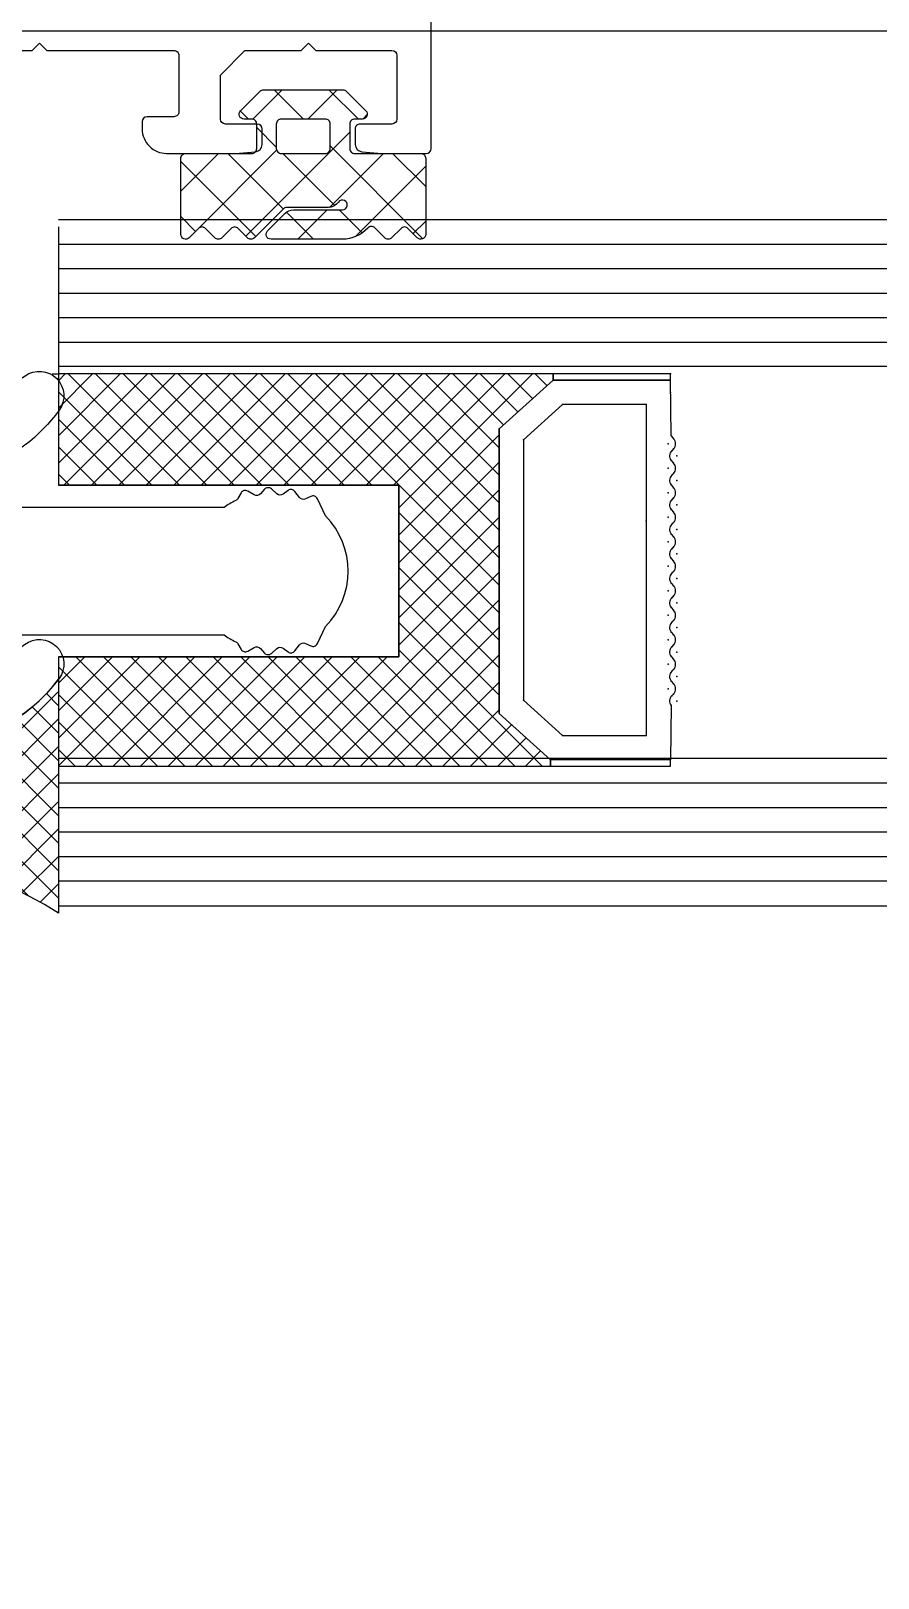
# Model space of a CAD drawing. Header units: inches. Extents: x 21 to 38546, y 13 to 15001.
# Drawn here: x 5680.19 to 5683.65, y 960.77 to 967.08 of the extents above; entities that cross this region are included whole.
import ezdxf

# ---------------------------------------------------------------- set-up
doc = ezdxf.new("R2010")
doc.units = ezdxf.units.IN
doc.header["$MEASUREMENT"] = 0
doc.set_wipeout_variables(frame=1)
for name, color, linetype, lineweight in [('Z_MİM_-KM-GLAZ', 8, 'Continuous', 25), ('Z_MİM_-KM-PAINT', 8, 'Continuous', 25), ('Z_MİM_-KM-PATTERN-00', 8, 'Continuous', 25), ('Z_MİM_-KM-STRS', 8, 'Continuous', 25), ('Z_MİM_78-köpük', 8, 'Continuous', 25), ('Z_MİM_Aksesuar', 8, 'Continuous', 25), ('Z_MİM_ALUMINIUM', 8, 'Continuous', 25), ('Z_MİM_fitiller_k', 8, 'Continuous', 25), ('Z_MİM_KOLON-0.KAT', 8, 'Continuous', 25), ('Z_MİM_MYM_CAM', 8, 'Continuous', 25), ('Z_MİM_TR', 8, 'Continuous', 25)]:
    doc.layers.add(name, color=color, linetype=linetype, lineweight=lineweight)
pattern_1 = [(315, (355.00484, -10.45002), (0.1122532, 0.1122532), []), (45, (355.00484, -10.45002), (-0.1122532, 0.1122532), [])]

# ---------------------------------------------------------------- blocks, each defined once
blk = doc.blocks.new('TRETUVAR')
at = {"layer": 'Z_MİM_-KM-PATTERN-00'}
h = blk.add_hatch(dxfattribs=at)
h.set_pattern_fill('AR-B816', color=256, scale=0.3, angle=90)
h.set_pattern_definition([(90, (21322.77, 490.03), (-60.96, 4e-15), []), (180, (21322.77, 490.03), (-60.96, -60.96), [60.96, -60.96])])
h.paths.add_polyline_path([(22632.7717, 2700.0323), (19252.7715, 2700.0323), (19252.7715, 2750.0322), (19097.7717, 2750.0323), (19097.7717, 2610.0323), (22542.7717, 2610.0323), (22542.7717, 2080.1297), (22697.7717, 2080.1297), (22697.7717, 1460.1297), (22542.7717, 1460.1297), (22542.7717, 980.0317), (21222.7713, 980.0317), (21222.7713, 590.0317), (20152.7722, 590.0317), (20152.7722, 980.0317), (19012.7715, 980.0317), (19012.7747, 1635.0312), (18722.7715, 1635.0312), (18722.7718, 2610.0323), (18807.7717, 2610.0323), (18807.7717, 2750.0323), (18632.7718, 2750.0323), (18632.7715, 1545.0312), (18922.7743, 1545.0312), (18922.7711, 890.0317), (19882.7722, 890.0317), (19882.7722, 665.0172), (20022.7506, 665.0334), (20022.7705, 490.0317), (21322.7713, 490.0317), (21322.7713, 890.0317), (22632.7717, 890.0317), (22632.7717, 1220.1297), (22797.7717, 1220.1297), (22797.7717, 2180.1297), (22632.7717, 2180.1297)])
h.paths.add_polyline_path([(19082.7717, 2750.0323), (18822.7717, 2750.0323), (18822.7717, 2610.0323), (19082.7717, 2610.0323)], flags=16)
blk = doc.blocks.new('*U219')
at = {"layer": 'Z_MİM_MYM_CAM'}
blk.add_line((211.169, 0), (-387.237, 0), dxfattribs=at)
for points in [[(211.169, 0), (-387.237, 0)], [(211.169, 0), (-387.237, 0)], [(-387.237, -1), (211.169, -1)], [(-387.237, -2), (211.169, -2)], [(-387.237, -3), (211.169, -3)], [(-387.237, -4), (211.169, -4)], [(-387.237, -5), (211.169, -5)], [(-387.237, -6), (211.169, -6)], [(-387.237, -22), (211.169, -22)], [(-387.237, -22), (211.169, -22)], [(211.169, -23), (-387.237, -23)], [(211.169, -24), (-387.237, -24)], [(211.169, -25), (-387.237, -25)], [(211.169, -26), (-387.237, -26)], [(211.169, -27), (-387.237, -27)], [(211.169, -28), (-387.237, -28)], [(211.169, -28), (-387.237, -28)]]:
    blk.add_lwpolyline(points, dxfattribs=at)
blk = doc.blocks.new('D09055')
at = {"layer": 'Z_MİM_78-köpük'}
blk.add_lwpolyline([(6, -9.143, -0.314914), (6.657, -8.204, 0.149332), (9.81, -5.822, 0.850698), (8.418, -4.422, -0.156616), (5.062, -5.5), (5.01, -5.5), (5.01, -5.509), (1.81, -5.509), (1.81, -1.168), (0.625, -0.219, 0.351086), (-0.625, -0.219), (-1.79, -1.152), (-1.79, -5.509), (-4.99, -5.509), (-5.062, -5.5, -0.156616), (-8.418, -4.422, 0.850698), (-9.81, -5.822, 0.149332), (-6.657, -8.204, -0.314914), (-6, -9.143), (-6, -15.073, -0.555494), (-7.442, -15.97, -0.047351), (-8.397, -15.381, 0.866334), (-9.803, -16.775, 0.237484), (-4.371, -19.509), (4.371, -19.509, 0.237484), (9.803, -16.775, 0.866334), (8.397, -15.381, -0.047351), (7.442, -15.97, -0.555494), (6, -15.073)], format="xyb", close=True, dxfattribs=at)
blk = doc.blocks.new('klips detay')
at = {"layer": 'Z_MİM_Aksesuar'}
h = blk.add_hatch(dxfattribs=at)
h.set_pattern_fill('ANSI37', color=256, scale=0.25, angle=-90, style=0)
h.set_pattern_definition([(315, (-4779.5639, 8940.09785), (0.56126601, 0.56126601), []), (45, (-4779.5639, 8940.09785), (-0.56126601, 0.56126601), [])])
h.paths.add_polyline_path([(0, -4.456), (0, 0), (-20.104, 0), (-20.104, -0.25), (-18, -2.145), (-18, -13.767), (-20.202, -15.75), (-20.202, -16), (0, -16), (0, -11.456), (-13.838, -11.456), (-13.9, -11.456), (-13.9, -4.456)])
blk.add_line((-25.002, -16), (-20.202, -16))
at = {"linetype": 'Continuous'}
for p in [(-20.587, -1.249), (-19, -2.692), (-19, -13.308), (-19, -13.308), (-18, -13.767), (-18, -13.767), (-25.002, -15.25), (-25.002, -15.25), (-25.002, -16), (-20.202, -16), (-20.202, -16)]:
    blk.add_point(p, dxfattribs=at)
at = {"layer": 'Z_MİM_Aksesuar'}
for p, q in [((-25.024, -2.469), (-25.001, -0.25)), ((-25.001, -0.25), (-20.104, -0.25)), ((-20.104, -0.25), (-18, -2.145)), ((-20.587, -1.249), (-24.013, -1.249)), ((-24.013, -14.751), (-24.013, -1.249)), ((-19, -2.692), (-20.587, -1.249)), ((-18, -2.145), (-18, -13.767)), ((-18, -13.767), (-18, -2.145)), ((-25.123, -2.939), (-25.048, -2.865)), ((-19, -13.308), (-19, -2.692)), ((-25.024, -3.469), (-25.128, -3.359)), ((-25.024, -4.469), (-25.128, -4.359)), ((-25.123, -3.939), (-25.048, -3.865)), ((-25.123, -4.939), (-25.048, -4.865)), ((-25.024, -5.469), (-25.128, -5.359)), ((-25.123, -5.939), (-25.048, -5.865)), ((-25.123, -5.939), (-25.048, -5.865)), ((-25.024, -6.469), (-25.128, -6.359)), ((-25.024, -6.469), (-25.128, -6.359)), ((-25.123, -6.939), (-25.048, -6.865)), ((-25.123, -6.939), (-25.048, -6.865)), ((-25.024, -7.469), (-25.128, -7.359)), ((-25.024, -7.469), (-25.128, -7.359)), ((-25.123, -7.939), (-25.048, -7.865)), ((-25.024, -8.469), (-25.128, -8.359)), ((-25.024, -9.469), (-25.128, -9.359)), ((-25.123, -8.939), (-25.048, -8.865)), ((-25.123, -9.939), (-25.048, -9.865)), ((-25.024, -10.469), (-25.128, -10.359)), ((-25.024, -11.469), (-25.128, -11.359)), ((-25.123, -10.939), (-25.048, -10.865)), ((-25.123, -11.939), (-25.048, -11.865)), ((-25.024, -12.469), (-25.128, -12.359)), ((-25.123, -12.939), (-25.048, -12.865)), ((-25.024, -13.469), (-25.128, -13.359)), ((-25.024, -13.469), (-25.002, -15.75)), ((-20.588, -14.751), (-19, -13.308)), ((-18, -13.767), (-20.202, -15.75)), ((-20.202, -15.75), (-18, -13.767)), ((-24.013, -14.751), (-20.588, -14.751)), ((-25.002, -15.75), (-20.202, -15.75))]:
    blk.add_line(p, q, dxfattribs=at)
for points in [[(0, -4.456), (0, 0), (-20.104, 0), (-20.104, -0.25), (-18, -2.145), (-18, -13.767), (-20.202, -15.75), (-20.202, -16), (0, -16), (0, -11.456), (-13.838, -11.456), (-13.9, -11.456), (-13.9, -4.456), (0, -4.456)], [(0, -4.456), (-13.9, -4.456), (-13.9, -11.456), (0, -11.456)]]:
    blk.add_lwpolyline(points, dxfattribs=at)
for centre, start, end in [((-25.261, -2.653), 314.96385, 37.83131), ((-24.911, -3.152), 134.96385, 223.53987), ((-25.261, -3.653), 314.96385, 37.83131), ((-24.911, -4.152), 134.96385, 223.53987), ((-24.911, -5.152), 134.96385, 223.53987), ((-25.261, -4.653), 314.96385, 37.83131), ((-25.261, -5.653), 314.96385, 37.83131), ((-25.261, -5.653), 314.96385, 37.83131), ((-24.911, -6.152), 134.96385, 223.53987), ((-24.911, -6.152), 134.96385, 223.53987), ((-24.911, -7.152), 134.96385, 223.53987), ((-24.911, -7.152), 134.96385, 223.53987), ((-25.261, -6.653), 314.96385, 37.83131), ((-25.261, -6.653), 314.96385, 37.83131), ((-25.261, -7.653), 314.96385, 37.83131), ((-24.911, -8.152), 134.96385, 223.53987), ((-25.261, -8.653), 314.96385, 37.83131), ((-24.911, -9.152), 134.96385, 223.53987), ((-25.261, -9.653), 314.96385, 37.83131), ((-24.911, -10.152), 134.96385, 223.53987), ((-25.261, -10.653), 314.96385, 37.83131), ((-24.911, -11.152), 134.96385, 223.53987), ((-24.911, -12.152), 134.96385, 223.53987), ((-25.261, -11.653), 314.96385, 37.83131), ((-25.261, -12.653), 314.96385, 37.83131), ((-24.911, -13.152), 134.96385, 223.53987)]:
    blk.add_arc(centre, 0.3, start, end, dxfattribs=at)
for p in [(-24.013, -1.249), (-25.024, -2.469), (-25.024, -2.469), (-25.261, -2.653), (-25.261, -2.653), (-25.123, -2.939), (-25.123, -2.939), (-25.048, -2.865), (-25.048, -2.865), (-24.911, -3.152), (-24.911, -3.152), (-25.261, -3.653), (-25.261, -3.653), (-25.128, -3.359), (-25.128, -3.359), (-25.024, -3.469), (-25.024, -3.469), (-25.128, -4.359), (-25.128, -4.359), (-25.123, -3.939), (-25.123, -3.939), (-25.048, -3.865), (-25.048, -3.865), (-24.911, -4.152), (-24.911, -4.152), (-25.261, -4.653), (-25.261, -4.653), (-25.123, -4.939), (-25.123, -4.939), (-25.048, -4.865), (-25.048, -4.865), (-25.024, -4.469), (-25.024, -4.469), (-25.261, -5.653), (-25.261, -5.653), (-25.261, -5.653), (-25.261, -5.653), (-25.261, -5.653), (-25.261, -5.653), (-25.261, -5.653), (-25.128, -5.359), (-25.128, -5.359), (-25.024, -5.469), (-25.024, -5.469), (-25.024, -5.469), (-24.911, -5.152), (-24.911, -5.152), (-24.911, -5.152), (-24.911, -5.152), (-25.123, -5.939), (-25.123, -5.939), (-25.123, -5.939), (-25.048, -5.865), (-25.048, -5.865), (-25.048, -5.865), (-24.911, -6.152), (-24.911, -6.152), (-24.911, -6.152), (-24.911, -6.152), (-24.911, -6.152), (-24.911, -6.152), (-24.911, -6.152), (-25.261, -6.653), (-25.261, -6.653), (-25.261, -6.653), (-25.261, -6.653), (-25.261, -6.653), (-25.261, -6.653), (-25.261, -6.653), (-25.128, -6.359), (-25.128, -6.359), (-25.128, -6.359), (-25.123, -6.939), (-25.123, -6.939), (-25.123, -6.939), (-25.048, -6.865), (-25.048, -6.865), (-25.048, -6.865), (-25.024, -6.469), (-25.024, -6.469), (-25.024, -6.469), (-25.128, -7.359), (-25.128, -7.359), (-25.128, -7.359), (-25.024, -7.469), (-25.024, -7.469), (-25.024, -7.469), (-24.911, -7.152), (-24.911, -7.152), (-24.911, -7.152), (-24.911, -7.152), (-24.911, -7.152), (-24.911, -7.152), (-24.911, -7.152), (-25.261, -7.653), (-25.261, -7.653), (-25.261, -7.653), (-25.261, -7.653), (-25.123, -7.939), (-25.123, -7.939), (-25.048, -7.865), (-25.048, -7.865), (-24.911, -8.152), (-24.911, -8.152), (-24.911, -8.152), (-24.911, -8.152), (-25.261, -8.653), (-25.261, -8.653), (-25.261, -8.653), (-25.261, -8.653), (-25.128, -8.359), (-25.128, -8.359), (-25.024, -8.469), (-25.024, -8.469), (-25.128, -9.359), (-25.128, -9.359), (-25.123, -8.939), (-25.123, -8.939), (-25.048, -8.865), (-25.048, -8.865), (-25.024, -9.469), (-25.024, -9.469), (-24.911, -9.152), (-24.911, -9.152), (-24.911, -9.152), (-24.911, -9.152), (-25.261, -9.653), (-25.261, -9.653), (-25.123, -9.939), (-25.123, -9.939), (-25.048, -9.865), (-25.048, -9.865), (-24.013, -10), (-25.261, -10.653), (-25.261, -10.653), (-25.261, -10.653), (-25.261, -10.653), (-25.128, -10.359), (-25.128, -10.359), (-25.024, -10.469), (-25.024, -10.469), (-24.911, -10.152), (-24.911, -10.152), (-24.911, -10.152), (-24.911, -10.152), (-25.128, -11.359), (-25.128, -11.359), (-25.123, -10.939), (-25.123, -10.939), (-25.048, -10.865), (-25.048, -10.865), (-24.911, -11.152), (-24.911, -11.152), (-24.911, -11.152), (-24.911, -11.152), (-24.911, -11.152), (-24.911, -11.152), (-24.911, -11.152), (-24.911, -11.152), (-25.261, -11.653), (-25.261, -11.653), (-25.261, -11.653), (-25.261, -11.653), (-25.123, -11.939), (-25.123, -11.939), (-25.048, -11.865), (-25.048, -11.865), (-25.024, -11.469), (-25.024, -11.469), (-25.128, -12.359), (-25.128, -12.359), (-25.024, -12.469), (-25.024, -12.469), (-24.911, -12.152), (-24.911, -12.152), (-24.911, -12.152), (-24.911, -12.152), (-24.911, -12.152), (-24.911, -12.152), (-24.911, -12.152), (-24.911, -12.152), (-25.261, -12.653), (-25.261, -12.653), (-25.261, -12.653), (-25.261, -12.653), (-25.123, -12.939), (-25.123, -12.939), (-25.048, -12.865), (-25.048, -12.865), (-24.911, -13.152), (-24.911, -13.152), (-24.911, -13.152), (-24.911, -13.152), (-24.013, -14.751), (-20.588, -14.751)]:
    blk.add_point(p, dxfattribs=at)
at = {"layer": 'Z_MİM_ALUMINIUM'}
for p, q in [((-20.104, 0), (-25.001, 0)), ((-25.001, 0), (-25.001, -0.25)), ((-20.104, -0.25), (-20.104, 0)), ((-25.001, -0.25), (-20.104, -0.25)), ((-20.202, -15.75), (-25.002, -15.75)), ((-25.002, -15.75), (-25.002, -16)), ((-20.202, -16), (-20.202, -15.75))]:
    blk.add_line(p, q, dxfattribs=at)
blk = doc.blocks.new('-KM-AL1 150_900')
blk.add_wipeout([(151.4879, -34.02), (151.7258, -15.4799), (149.45, -15.45), (149.45, 7.15), (9.45, 7.15), (9.45, -15.45), (7.3978, -15.45), (7.5673, -34.0611)])
at = {"layer": 'Z_MİM_Aksesuar', "linetype": 'ByBlock'}
h = blk.add_hatch(dxfattribs=at)
h.set_pattern_fill('ANSI37', color=256, scale=0.025, angle=-90, style=0)
h.set_pattern_definition([(315, (-67312.76876, 148902.79655), (0.056126600757, 0.056126600757), []), (45, (-67312.76876, 148902.79655), (-0.056126600757, 0.056126600757), [])])
edge = h.paths.add_edge_path()
edge.add_line((81.0118, -34.05), (81.0118, -33.45))
edge.add_line((81.0118, -33.45), (81.0118, -33.0333))
edge.add_arc((81.1118, -33.0334), 0.1, 179.97594, 216.56261)
edge.add_arc((81.5747, -32.6901), 0.6763, 216.56261, 270)
edge.add_line((81.5747, -33.3664), (82.449, -33.3664))
edge.add_arc((82.449, -32.6901), 0.6763, 270, 323.1086)
edge.add_line((82.9898, -33.0961), (82.9898, -33.45))
edge.add_line((82.9898, -33.45), (82.9898, -34.05))
edge.add_arc((82.0008, -35.6314), 1.8652, 57.97883, 122.02117)
at = {"layer": 'Z_MİM_fitiller_k'}
h = blk.add_hatch(dxfattribs=at)
h.set_pattern_fill('ANSI37', color=256, scale=0.05, angle=-90)
h.set_pattern_definition(pattern_1)
edge = h.paths.add_edge_path()
edge.add_line((83.4898, -31.28), (83.4898, -30.97))
edge.add_arc((83.5098, -30.97), 0.02, 90, 180, ccw=False)
edge.add_line((83.5098, -30.95), (83.7798, -30.95))
edge.add_arc((83.7798, -30.93), 0.02, 270, 360)
edge.add_line((83.7998, -30.93), (83.7998, -30.83))
edge.add_arc((83.7798, -30.83), 0.02, 360, 450)
edge.add_line((83.7798, -30.81), (83.7481, -30.81))
edge.add_arc((83.7481, -30.79), 0.02, 135, 270, ccw=False)
edge.add_line((83.734, -30.7759), (83.814, -30.6959))
edge.add_arc((83.8281, -30.71), 0.02, 90, 135, ccw=False)
edge.add_line((83.8281, -30.69), (84.1515, -30.69))
edge.add_arc((84.1515, -30.71), 0.02, 45, 90, ccw=False)
edge.add_line((84.1657, -30.6959), (84.2457, -30.7759))
edge.add_arc((84.2315, -30.79), 0.02, -90, 45, ccw=False)
edge.add_line((84.2315, -30.81), (84.1998, -30.81))
edge.add_arc((84.1998, -30.83), 0.02, 90, 180)
edge.add_line((84.1798, -30.83), (84.1798, -30.93))
edge.add_arc((84.1998, -30.93), 0.02, 180, 270)
edge.add_line((84.1998, -30.95), (84.4698, -30.95))
edge.add_arc((84.4698, -30.97), 0.02, 0, 90, ccw=False)
edge.add_line((84.4898, -30.97), (84.4898, -31.28))
edge.add_arc((84.4698, -31.28), 0.02, -135, 0, ccw=False)
edge.add_line((84.4557, -31.2942), (84.4174, -31.2559))
edge.add_arc((84.4032, -31.27), 0.02, 45, 135)
edge.add_line((84.3891, -31.2559), (84.3508, -31.2942))
edge.add_arc((84.3367, -31.28), 0.02, 225, 315, ccw=False)
edge.add_line((84.3225, -31.2942), (84.2821, -31.2537))
edge.add_arc((84.268, -31.2679), 0.02, 45, 137.60758)
edge.add_arc((84.1498, -31.16), 0.14, 270, 317.60758, ccw=False)
edge.add_line((84.1498, -31.3), (83.8581, -31.3))
edge.add_arc((83.8581, -31.28), 0.02, 135, 270, ccw=False)
edge.add_line((83.844, -31.2659), (83.9152, -31.1947))
edge.add_arc((83.9505, -31.23), 0.05, 90, 135, ccw=False)
edge.add_line((83.9505, -31.18), (84.1498, -31.18))
edge.add_arc((84.1498, -31.16), 0.02, 270, 505.1501)
edge.add_arc((84.0924, -31.12), 0.05, 270, 325.1501, ccw=False)
edge.add_line((84.0924, -31.17), (83.9227, -31.17))
edge.add_arc((83.9227, -31.19), 0.02, 90, 135)
edge.add_line((83.9085, -31.1759), (83.7902, -31.2942))
edge.add_arc((83.7761, -31.28), 0.02, 225, 315, ccw=False)
edge.add_line((83.762, -31.2942), (83.7237, -31.2559))
edge.add_arc((83.7095, -31.27), 0.02, 45, 135)
edge.add_line((83.6954, -31.2559), (83.6571, -31.2942))
edge.add_arc((83.643, -31.28), 0.02, 225, 315, ccw=False)
edge.add_line((83.6288, -31.2942), (83.5905, -31.2559))
edge.add_arc((83.5764, -31.27), 0.02, 45, 135)
edge.add_line((83.5622, -31.2559), (83.524, -31.2942))
edge.add_arc((83.5098, -31.28), 0.02, 180, 315, ccw=False)
edge = h.paths.add_edge_path(flags=16)
edge.add_line((84.0998, -30.93), (84.0998, -30.83))
edge.add_arc((84.0798, -30.83), 0.02, 360, 450)
edge.add_line((84.0798, -30.81), (83.8998, -30.81))
edge.add_arc((83.8998, -30.83), 0.02, 90, 180)
edge.add_line((83.8798, -30.83), (83.8798, -30.93))
edge.add_arc((83.8998, -30.93), 0.02, 180, 270)
edge.add_line((83.8998, -30.95), (84.0798, -30.95))
edge.add_arc((84.0798, -30.93), 0.02, 270, 360)
h = blk.add_hatch(dxfattribs=at)
h.set_pattern_fill('ANSI37', color=256, scale=0.05, angle=-90)
h.set_pattern_definition(pattern_1)
edge = h.paths.add_edge_path()
edge.add_line((83.4898, -31.28), (83.4898, -30.97))
edge.add_arc((83.5098, -30.97), 0.02, 90, 180, ccw=False)
edge.add_line((83.5098, -30.95), (83.7798, -30.95))
edge.add_arc((83.7798, -30.93), 0.02, 270, 360)
edge.add_line((83.7998, -30.93), (83.7998, -30.83))
edge.add_arc((83.7798, -30.83), 0.02, 360, 450)
edge.add_line((83.7798, -30.81), (83.7481, -30.81))
edge.add_arc((83.7481, -30.79), 0.02, 135, 270, ccw=False)
edge.add_line((83.734, -30.7759), (83.814, -30.6959))
edge.add_arc((83.8281, -30.71), 0.02, 90, 135, ccw=False)
edge.add_line((83.8281, -30.69), (84.1515, -30.69))
edge.add_arc((84.1515, -30.71), 0.02, 45, 90, ccw=False)
edge.add_line((84.1657, -30.6959), (84.2457, -30.7759))
edge.add_arc((84.2315, -30.79), 0.02, -90, 45, ccw=False)
edge.add_line((84.2315, -30.81), (84.1998, -30.81))
edge.add_arc((84.1998, -30.83), 0.02, 90, 180)
edge.add_line((84.1798, -30.83), (84.1798, -30.93))
edge.add_arc((84.1998, -30.93), 0.02, 180, 270)
edge.add_line((84.1998, -30.95), (84.4698, -30.95))
edge.add_arc((84.4698, -30.97), 0.02, 0, 90, ccw=False)
edge.add_line((84.4898, -30.97), (84.4898, -31.28))
edge.add_arc((84.4698, -31.28), 0.02, -135, 0, ccw=False)
edge.add_line((84.4557, -31.2942), (84.4174, -31.2559))
edge.add_arc((84.4032, -31.27), 0.02, 45, 135)
edge.add_line((84.3891, -31.2559), (84.3508, -31.2942))
edge.add_arc((84.3367, -31.28), 0.02, 225, 315, ccw=False)
edge.add_line((84.3225, -31.2942), (84.2821, -31.2537))
edge.add_arc((84.268, -31.2679), 0.02, 45, 137.60758)
edge.add_arc((84.1498, -31.16), 0.14, 270, 317.60758, ccw=False)
edge.add_line((84.1498, -31.3), (83.8581, -31.3))
edge.add_arc((83.8581, -31.28), 0.02, 135, 270, ccw=False)
edge.add_line((83.844, -31.2659), (83.9152, -31.1947))
edge.add_arc((83.9505, -31.23), 0.05, 90, 135, ccw=False)
edge.add_line((83.9505, -31.18), (84.1498, -31.18))
edge.add_arc((84.1498, -31.16), 0.02, 270, 505.1501)
edge.add_arc((84.0924, -31.12), 0.05, 270, 325.1501, ccw=False)
edge.add_line((84.0924, -31.17), (83.9227, -31.17))
edge.add_arc((83.9227, -31.19), 0.02, 90, 135)
edge.add_line((83.9085, -31.1759), (83.7902, -31.2942))
edge.add_arc((83.7761, -31.28), 0.02, 225, 315, ccw=False)
edge.add_line((83.762, -31.2942), (83.7237, -31.2559))
edge.add_arc((83.7095, -31.27), 0.02, 45, 135)
edge.add_line((83.6954, -31.2559), (83.6571, -31.2942))
edge.add_arc((83.643, -31.28), 0.02, 225, 315, ccw=False)
edge.add_line((83.6288, -31.2942), (83.5905, -31.2559))
edge.add_arc((83.5764, -31.27), 0.02, 45, 135)
edge.add_line((83.5622, -31.2559), (83.524, -31.2942))
edge.add_arc((83.5098, -31.28), 0.02, 180, 315, ccw=False)
edge = h.paths.add_edge_path(flags=16)
edge.add_line((84.0998, -30.93), (84.0998, -30.83))
edge.add_arc((84.0798, -30.83), 0.02, 360, 450)
edge.add_line((84.0798, -30.81), (83.8998, -30.81))
edge.add_arc((83.8998, -30.83), 0.02, 90, 180)
edge.add_line((83.8798, -30.83), (83.8798, -30.93))
edge.add_arc((83.8998, -30.93), 0.02, 180, 270)
edge.add_line((83.8998, -30.95), (84.0798, -30.95))
edge.add_arc((84.0798, -30.93), 0.02, 270, 360)
at = {"elevation": 0.0016}
blk.add_lwpolyline([(82.0198, -32.9148), (83.6666, -32.9148, 0.04303), (83.7138, -32.9429, -0.150328), (83.7225, -32.9509), (83.7358, -32.974, 0.414214), (83.7631, -32.9813), (83.7895, -32.9661, -0.355756), (83.8145, -32.9701), (83.8312, -32.9889, 0.414214), (83.8594, -32.9905), (83.8822, -32.9702, -0.355756), (83.9074, -32.9691), (83.9276, -32.9841, 0.414214), (83.9556, -32.98), (83.9738, -32.9556, -0.355756), (83.9983, -32.9494), (84.021, -32.96, 0.414214), (84.0476, -32.9503), (84.0803, -32.8801, 0.411835), (84.0803, -32.4294), (84.0476, -32.3592, 0.414214), (84.021, -32.3495), (83.9983, -32.3602, -0.355756), (83.9738, -32.354), (83.9556, -32.3295, 0.414214), (83.9276, -32.3254), (83.9074, -32.3404, -0.355756), (83.8822, -32.3393), (83.8594, -32.319, 0.414214), (83.8312, -32.3207), (83.8145, -32.3394, -0.355756), (83.7895, -32.3435), (83.7631, -32.3282, 0.414214), (83.7358, -32.3355), (83.7225, -32.3587, -0.150328), (83.7138, -32.3667, 0.04303), (83.6666, -32.3948), (82.5963, -32.3948, -0.406931)], format="xyb", dxfattribs=at)
at = {"layer": 'Z_MİM_Aksesuar', "linetype": 'ByBlock', "elevation": 0.0016}
blk.add_lwpolyline([(81.0118, -34.05), (81.0118, -33.45), (81.0118, -33.0333, 0.16101), (81.0315, -33.093, 0.237484), (81.5747, -33.3664), (82.449, -33.3664, 0.235969), (82.9898, -33.0961), (82.9898, -33.45), (82.9898, -34.05, 0.286945)], format="xyb", close=True, dxfattribs=at)
at = {"layer": 'Z_MİM_Aksesuar', "linetype": 'ByBlock'}
blk.add_arc((82.0008, -35.6314, 0.0016), 1.8652, 57.97883, 122.02117, dxfattribs=at)
at = {"layer": 'Z_MİM_ALUMINIUM', "elevation": 0.0016}
blk.add_lwpolyline([(82.4318, -30.53), (82.8818, -30.53), (82.9118, -30.5), (82.9418, -30.53), (83.4618, -30.53, -0.414214), (83.4818, -30.55), (83.4818, -30.78, -0.414214), (83.4618, -30.8), (83.3518, -30.8, 0.414213), (83.3318, -30.82), (83.3318, -30.85, 0.414214), (83.4318, -30.95), (83.7118, -30.95, 0.021815), (83.7136, -30.9499), (83.7944, -30.9429, 0.388878), (83.8218, -30.913), (83.8218, -30.85, 0.414213), (83.8018, -30.83), (83.6718, -30.83, -0.414213), (83.6518, -30.81), (83.6518, -30.63), (83.7518, -30.53), (83.9818, -30.53), (84.0118, -30.5), (84.0418, -30.53), (84.3518, -30.53, -0.414213), (84.3718, -30.55), (84.3718, -30.81, -0.414213), (84.3518, -30.83), (84.2218, -30.83, 0.414214), (84.2018, -30.85), (84.2018, -30.913, 0.388879), (84.2292, -30.9429), (84.3101, -30.9499, 0.021817), (84.3118, -30.95), (84.4918, -30.95, 0.414213), (84.5118, -30.93), (84.5118, -21.47, 0.41421)], format="xyb", dxfattribs=at)
blk.add_lwpolyline([(16.7132, -30.45), (142.1754, -30.45)], dxfattribs=at)
at = {"layer": 'Z_MİM_fitiller_k', "linetype": 'Continuous', "elevation": 0.0016, "flags": 128}
for points in [[(83.4898, -31.28), (83.4898, -30.97, -0.414214), (83.5098, -30.95), (83.7798, -30.95, 0.414214), (83.7998, -30.93), (83.7998, -30.83, 0.414214), (83.7798, -30.81), (83.7481, -30.81, -0.668179), (83.734, -30.7759), (83.814, -30.6959, -0.198912), (83.8281, -30.69), (84.1515, -30.69, -0.198912), (84.1657, -30.6959), (84.2457, -30.7759, -0.668179), (84.2315, -30.81), (84.1998, -30.81, 0.414214), (84.1798, -30.83), (84.1798, -30.93, 0.414214), (84.1998, -30.95), (84.4698, -30.95, -0.414214), (84.4898, -30.97), (84.4898, -31.28, -0.668179), (84.4557, -31.2942), (84.4174, -31.2559, 0.414214), (84.3891, -31.2559), (84.3508, -31.2942, -0.414214), (84.3225, -31.2942), (84.2821, -31.2537, 0.427607), (84.2532, -31.2544, -0.210768), (84.1498, -31.3), (83.8581, -31.3, -0.668179), (83.844, -31.2659), (83.9152, -31.1947, -0.198912), (83.9505, -31.18), (84.1498, -31.18, 1.650385), (84.1334, -31.1486, -0.245393), (84.0924, -31.17), (83.9227, -31.17, 0.198912), (83.9085, -31.1759), (83.7902, -31.2942, -0.414214), (83.762, -31.2942), (83.7237, -31.2559, 0.414214), (83.6954, -31.2559), (83.6571, -31.2942, -0.414214), (83.6288, -31.2942), (83.5905, -31.2559, 0.414214), (83.5622, -31.2559), (83.524, -31.2942, -0.668179)], [(83.4898, -31.28), (83.4898, -30.97, -0.414214), (83.5098, -30.95), (83.7798, -30.95, 0.414214), (83.7998, -30.93), (83.7998, -30.83, 0.414214), (83.7798, -30.81), (83.7481, -30.81, -0.668179), (83.734, -30.7759), (83.814, -30.6959, -0.198912), (83.8281, -30.69), (84.1515, -30.69, -0.198912), (84.1657, -30.6959), (84.2457, -30.7759, -0.668179), (84.2315, -30.81), (84.1998, -30.81, 0.414214), (84.1798, -30.83), (84.1798, -30.93, 0.414214), (84.1998, -30.95), (84.4698, -30.95, -0.414214), (84.4898, -30.97), (84.4898, -31.28, -0.668179), (84.4557, -31.2942), (84.4174, -31.2559, 0.414214), (84.3891, -31.2559), (84.3508, -31.2942, -0.414214), (84.3225, -31.2942), (84.2821, -31.2537, 0.427607), (84.2532, -31.2544, -0.210768), (84.1498, -31.3), (83.8581, -31.3, -0.668179), (83.844, -31.2659), (83.9152, -31.1947, -0.198912), (83.9505, -31.18), (84.1498, -31.18, 1.650385), (84.1334, -31.1486, -0.245393), (84.0924, -31.17), (83.9227, -31.17, 0.198912), (83.9085, -31.1759), (83.7902, -31.2942, -0.414214), (83.762, -31.2942), (83.7237, -31.2559, 0.414214), (83.6954, -31.2559), (83.6571, -31.2942, -0.414214), (83.6288, -31.2942), (83.5905, -31.2559, 0.414214), (83.5622, -31.2559), (83.524, -31.2942, -0.668179)], [(84.0998, -30.93), (84.0998, -30.83, 0.414214), (84.0798, -30.81), (83.8998, -30.81, 0.414214), (83.8798, -30.83), (83.8798, -30.93, 0.414214), (83.8998, -30.95), (84.0798, -30.95, 0.414214)], [(84.0998, -30.93), (84.0998, -30.83, 0.414214), (84.0798, -30.81), (83.8998, -30.81, 0.414214), (83.8798, -30.83), (83.8798, -30.93, 0.414214), (83.8998, -30.95), (84.0798, -30.95, 0.414214)]]:
    blk.add_lwpolyline(points, format="xyb", close=True, dxfattribs=at)
at = {"layer": 'Z_MİM_MYM_CAM', "elevation": 0.0016}
for points in [[(82.9898, -31.25), (82.9898, -31.85)], [(82.9898, -31.65), (82.9898, -31.65)], [(82.9898, -31.75), (82.9898, -31.75)], [(82.9644, -31.85), (82.9898, -31.85)], [(82.9644, -31.85), (82.9898, -31.85)]]:
    blk.add_lwpolyline(points, dxfattribs=at)
at = {"xscale": 0.1, "yscale": 0.1, "zscale": 0.1, "rotation": 180}
blk.add_blockref('klips detay', (82.9898, -33.45, 0.0016), dxfattribs=at)
blk.add_blockref('klips detay', (82.9898, -33.45, 0.0016), dxfattribs=at)
at = {"layer": 'Z_MİM_KOLON-0.KAT', "xscale": 0.1, "yscale": 0.1, "zscale": 0.1, "rotation": 180}
blk.add_blockref('*U219', (104.1067, -34.02), dxfattribs=at)
at = {"layer": 'Z_MİM_TR', "xscale": -0.1, "yscale": 0.1, "zscale": 0.1}
blk.add_blockref('D09055', (82.0118, -31.4155, 0.0016), dxfattribs=at)

msp = doc.modelspace()

# ---------------------------------------------------------------- linework, layer by layer
at = {"layer": 'Z_MİM_-KM-PAINT'}
msp.add_lwpolyline([(4657.2571, 1293.0577), (4657.2571, 966.5831), (3316.2576, 966.5831), (3316.2576, 1621.5832), (3026.2581, 1621.5834), (3026.2581, 2597.5843), (6847.2581, 2597.5843), (6847.2581, 966.5831), (5326.257, 966.5831), (5326.257, 1293.0577)], dxfattribs=at)

# ---------------------------------------------------------------- block references
at = {"layer": 'Z_MİM_-KM-STRS'}
msp.add_blockref('TRETUVAR', (-15696.014, -12.9486), dxfattribs=at)

# ---------------------------------------------------------------- next in the draw order: block references
at = {"layer": 'Z_MİM_-KM-GLAZ'}
msp.add_blockref('-KM-AL1 150_900', (5597.3078, 997.5331), dxfattribs=at)

doc.saveas('drawing.dxf')
